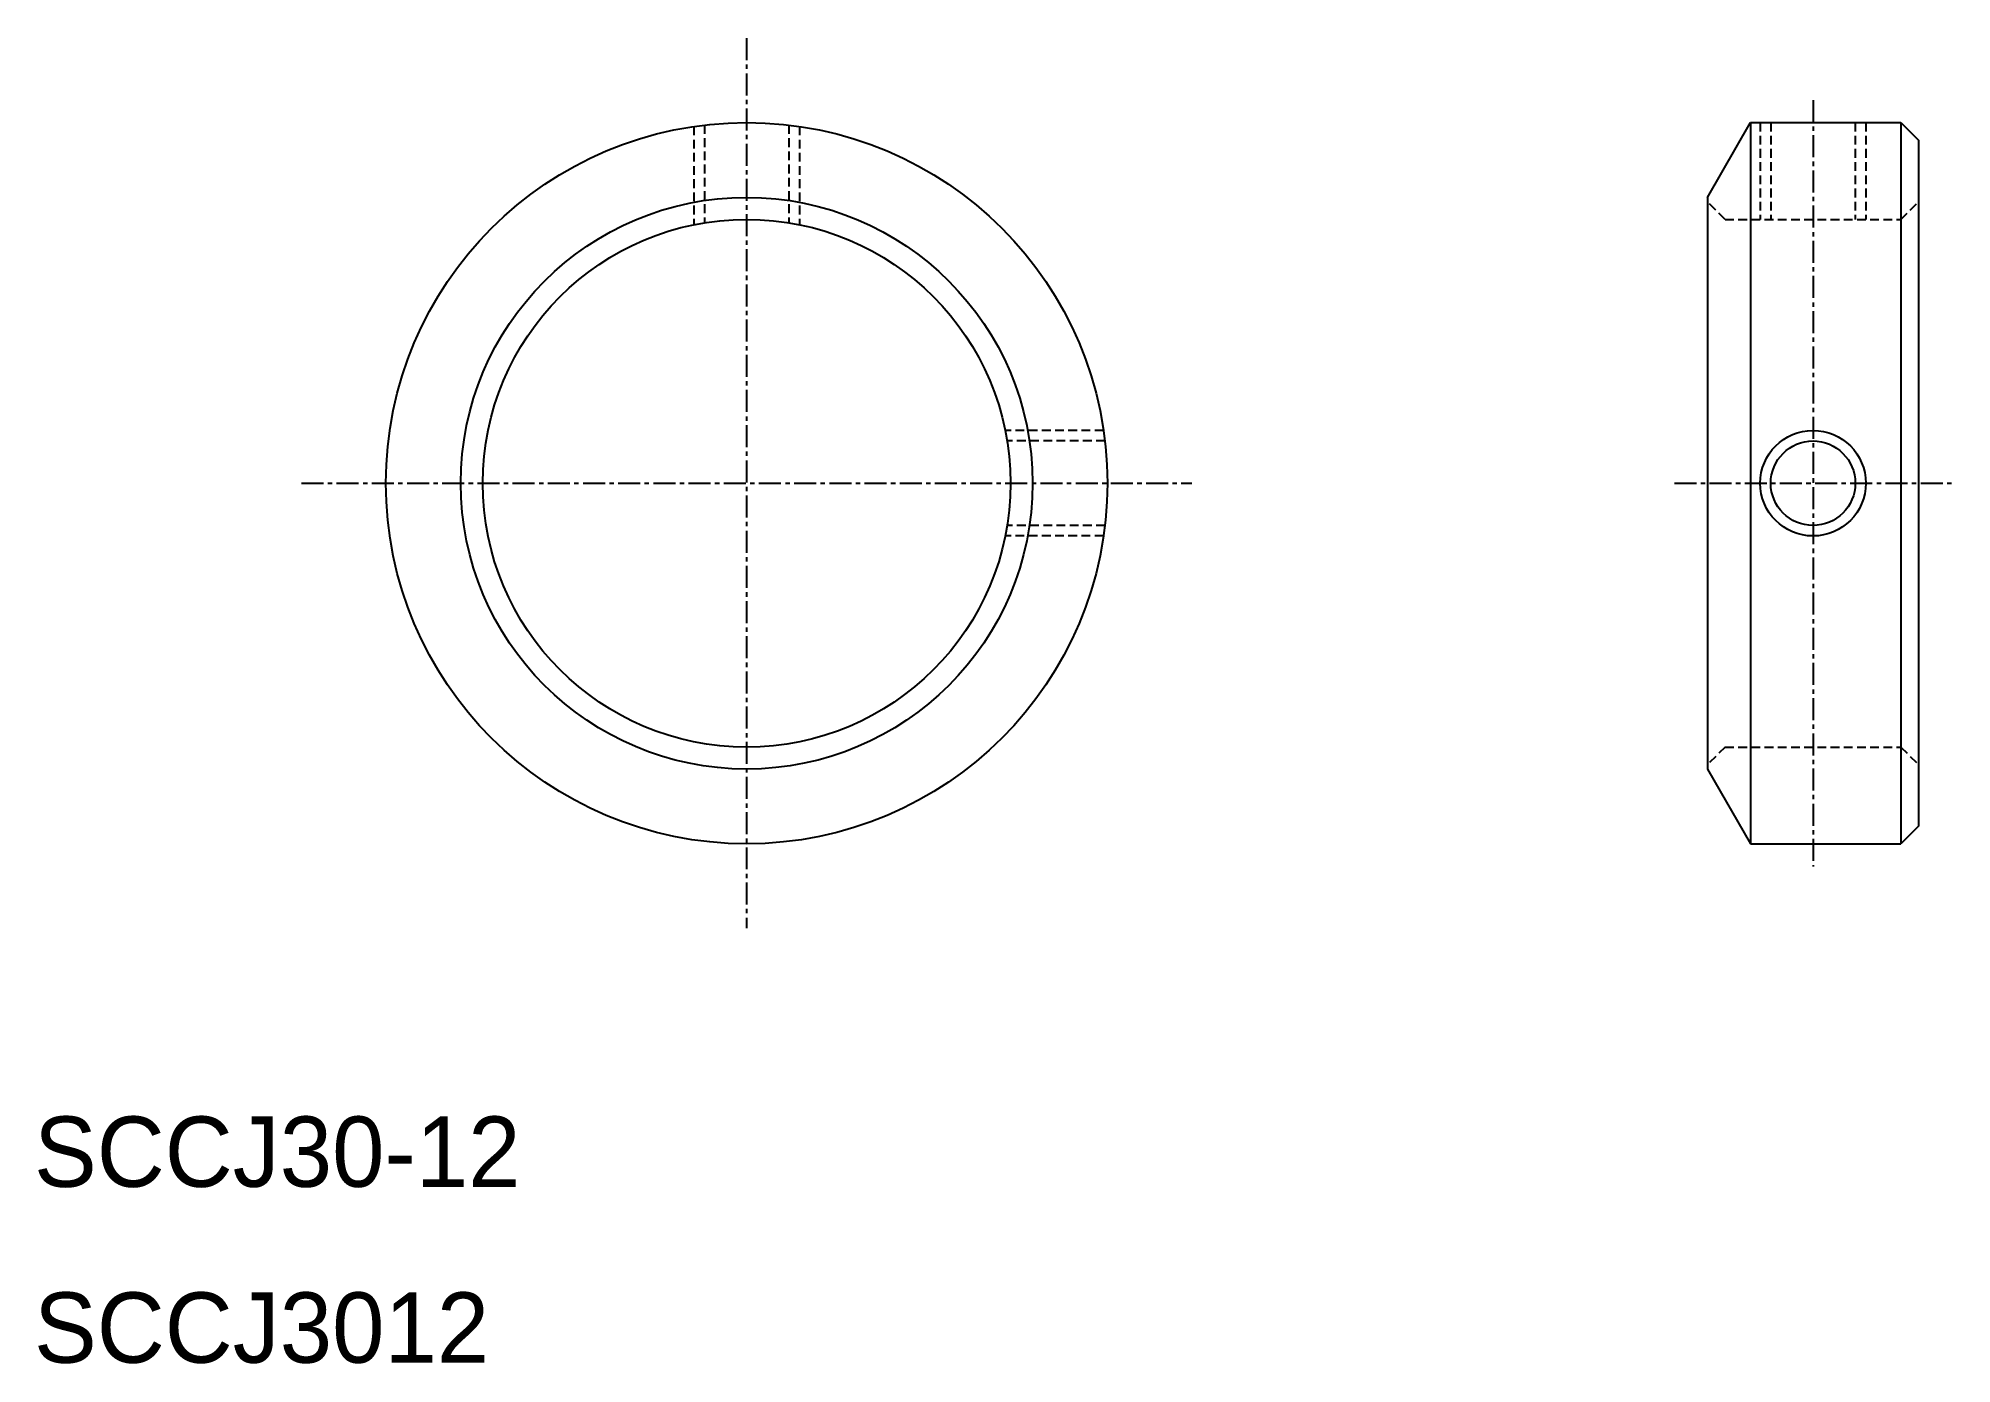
# Model space of a CAD drawing. Extents: x 10 to 119, y 10 to 85.
import ezdxf

# ---------------------------------------------------------------- set-up
doc = ezdxf.new("R2010")
doc.units = 0
doc.linetypes.add('CENTER', pattern=[2, 1.25, -0.25, 0.25, -0.25])
doc.linetypes.add('DASHED', pattern=[0.75, 0.5, -0.25])
doc.layers.get('0').update_dxf_attribs({"linetype": 'CONTINUOUS'})
doc.layers.add('CENTER', color=1, linetype='CENTER')

msp = doc.modelspace()

# ---------------------------------------------------------------- linework, layer by layer
at = {"color": 7, "linetype": 'CONTINUOUS'}
for p, q in [((105.1, 76.25), (107.55, 80.5)), ((107.55, 80.5), (107.55, 39.5)), ((107.55, 80.5), (116.1, 80.5)), ((116.1, 80.5), (116.1, 39.5)), ((116.1, 80.5), (117.1, 79.5)), ((117.1, 79.5), (117.1, 40.5)), ((105.1, 76.25), (105.1, 43.75)), ((105.1, 43.75), (107.55, 39.5)), ((117.1, 40.5), (116.1, 39.5)), ((107.55, 39.5), (116.1, 39.5))]:
    msp.add_line(p, q, dxfattribs=at)
at = {"color": 3, "linetype": 'DASHED'}
for p, q in [((108.1, 80.5), (108.1, 75)), ((108.7, 80.5), (108.7, 75)), ((113.5, 80.5), (113.5, 75)), ((114.1, 80.5), (114.1, 75)), ((47.5, 80.28), (47.5, 74.7)), ((48.1, 80.36), (48.1, 74.81)), ((52.9, 80.36), (52.9, 74.81)), ((53.5, 80.28), (53.5, 74.7)), ((106.1, 75), (105.1, 76)), ((116.1, 75), (117.1, 76)), ((106.1, 75), (116.1, 75)), ((70.78, 63), (65.2, 63)), ((70.86, 62.4), (65.31, 62.4)), ((70.78, 57), (65.2, 57)), ((70.86, 57.6), (65.31, 57.6)), ((106.1, 45), (105.1, 44)), ((106.1, 45), (116.1, 45)), ((116.1, 45), (117.1, 44))]:
    msp.add_line(p, q, dxfattribs=at)
at = {"color": 7, "linetype": 'CONTINUOUS'}
for centre, radius in [((50.5, 60), 20.5), ((50.5, 60), 16.25), ((50.5, 60), 15), ((111.1, 60), 2.4)]:
    msp.add_circle(centre, radius, dxfattribs=at)
at = {"color": 3, "linetype": 'CONTINUOUS'}
msp.add_circle((111.1, 60), 3, dxfattribs=at)
at = {"layer": 'CENTER', "color": 1, "linetype": 'CENTER'}
for p, q in [((50.5, 85.3), (50.5, 34.7)), ((111.1, 81.78), (111.1, 38.22)), ((25.2, 60), (75.8, 60)), ((103.22, 60), (118.98, 60))]:
    msp.add_line(p, q, dxfattribs=at)

# ---------------------------------------------------------------- texts
at = {"color": 7, "linetype": 'CONTINUOUS'}
for s, p in [('SCCJ30-12', (10, 20)), ('SCCJ3012', (10, 10))]:
    msp.add_text(s, height=4, dxfattribs=at).set_placement(p)

doc.saveas('drawing.dxf')
